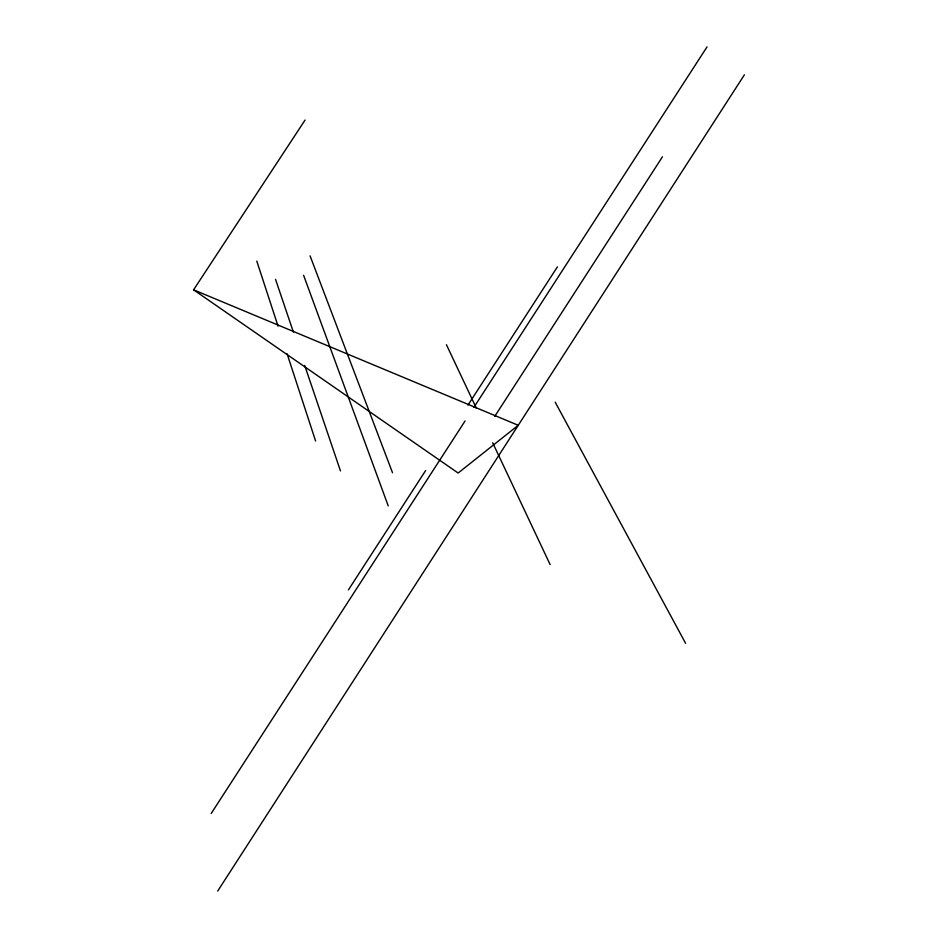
<?xml version="1.0" encoding="UTF-8"?>
<svg xmlns="http://www.w3.org/2000/svg" width="938" height="938" viewBox="0 0 938 938"><rect width="100%" height="100%" fill="white"/><g stroke="black" fill="none" stroke-linecap="round" stroke-linejoin="round"><path stroke-width="1.41" d="M217.675 891.1L744.409 74.806M348.432 589.861L425.582 470.63M467.968 405.099L557.418 266.861M211.202 813.481L465.084 420.963M473.842 407.432L707.041 46.9M494.713 416.425L662.463 156.787M193.591 289.819L518.245 425.289L458.143 473.033L193.591 289.819L305.073 120.041M555.179 402.156L685.596 643.304M446.429 344.703L476.422 408.288M492.661 442.724L550.125 564.582M310.079 255.863L392.518 472.729M303.607 275.291L388.226 505.887M275.538 279.372L293.406 332.111M304.698 365.421L340.459 470.911M256.789 261.081L278.047 326.131M287.098 353.814L315.602 441.012"/></g></svg>
